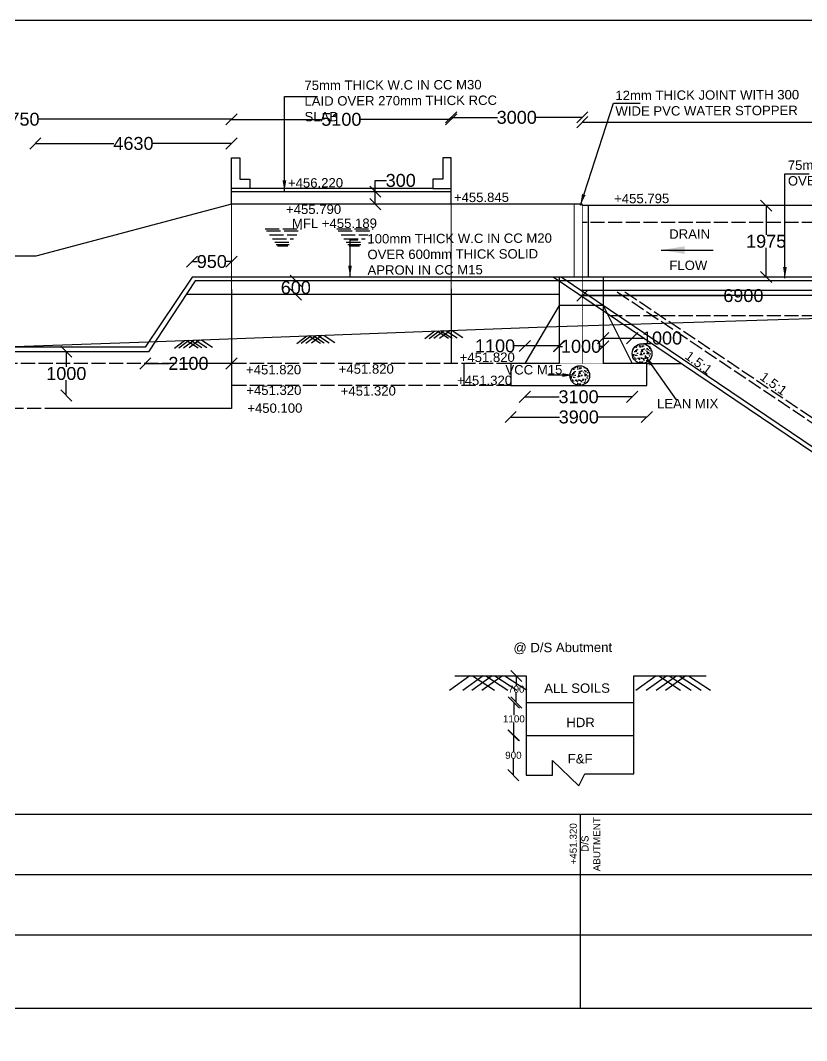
# Model space of a CAD drawing. Header units: millimetres. Extents: x 5124 to 7521686, y 2311 to 91894499.
# Drawn here: x 3760967 to 3767661, y 45946658 to 45955344 of the extents above; entities that cross this region are included whole.
import ezdxf

# ---------------------------------------------------------------- set-up
doc = ezdxf.new("R2010")
doc.units = ezdxf.units.MM
doc.header["$MEASUREMENT"] = 0
doc.linetypes.add('ACAD_ISO02W100', pattern=[15, 12, -3])
for name, color, linetype in [('DIMENSION', 7, 'Continuous'), ('DRAWING', 7, 'Continuous'), ('TEXT', 7, 'Continuous')]:
    doc.layers.add(name, color=color, linetype=linetype)
doc.styles.get("Standard").update_dxf_attribs({"font": 'arial.ttf', "height": 90})
doc.dimstyles.get("Standard").update_dxf_attribs({"dimtxt": 200, "dimasz": 110, "dimexe": 0.18, "dimexo": 0.0625, "dimgap": 0.09, "dimtad": 0, "dimtih": 1, "dimtoh": 1, "dimdec": 0, "dimzin": 0, "dimdsep": 46, "dimtxsty": 'Standard', "dimblk": 'OBLIQUE', "dimcen": 0.09, "dimse1": 1, "dimse2": 1, "dimadec": 0, "dimazin": 0, "dimtfac": 1, "dimtdec": 0, "dimtofl": 0, "dimtmove": 0, "dimatfit": 3, "dimfxl": 1, "dimtolj": 1, "dimtzin": 0, "dimarcsym": 0})

# ---------------------------------------------------------------- blocks, each defined once
blk = doc.blocks.new('_Oblique')
at = {"color": 0, "linetype": 'ByBlock', "lineweight": -2}
blk.add_line((-0.5, -0.5), (0.5, 0.5), dxfattribs=at)
blk = doc.blocks.new('*D115')
at = {"layer": 'Defpoints', "color": 0, "linetype": 'Continuous', "transparency": 16777216}
for p in [(3759153.5, 45954502.5), (3762765, 45953780.5), (3759153.5, 45953336.5)]:
    blk.add_point(p, dxfattribs=at)
at = {"layer": 'DIMENSION', "color": 0, "linetype": 'Continuous', "lineweight": -2, "transparency": 16777216}
for p, q in [((3759153.5, 45954502.5), (3760795.1, 45954502.5)), ((3762765, 45954502.5), (3761123.4, 45954502.5))]:
    blk.add_line(p, q, dxfattribs=at)
at = {"layer": 'DIMENSION', "color": 0, "linetype": 'Continuous', "lineweight": -2, "transparency": 16777216, "xscale": 95, "yscale": 95, "zscale": 95, "rotation": 180}
blk.add_blockref('_Oblique', (3759153.5, 45954502.5), dxfattribs=at)
at = {"layer": 'DIMENSION', "color": 0, "linetype": 'Continuous', "lineweight": -2, "transparency": 16777216, "xscale": 95, "yscale": 95, "zscale": 95}
blk.add_blockref('_Oblique', (3762765, 45954502.5), dxfattribs=at)
at = {"layer": 'DIMENSION', "color": 0, "linetype": 'Continuous', "transparency": 16777216, "insert": (3760959.2, 45954502.5), "char_height": 110, "attachment_point": 5}
blk.add_mtext('\\A1;9750', dxfattribs=at)
blk = doc.blocks.new('*D116')
at = {"layer": 'Defpoints', "color": 0, "linetype": 'Continuous', "transparency": 16777216}
for p in [(3761094.5, 45954296.5), (3761094.5, 45954174), (3762765, 45954174)]:
    blk.add_point(p, dxfattribs=at)
at = {"layer": 'DIMENSION', "color": 0, "linetype": 'Continuous', "lineweight": -2, "transparency": 16777216}
for p, q in [((3761094.5, 45954296.5), (3761763.4, 45954296.5)), ((3762765, 45954296.5), (3762096.1, 45954296.5))]:
    blk.add_line(p, q, dxfattribs=at)
at = {"layer": 'DIMENSION', "color": 0, "linetype": 'Continuous', "lineweight": -2, "transparency": 16777216, "xscale": 95, "yscale": 95, "zscale": 95, "rotation": 180}
blk.add_blockref('_Oblique', (3761094.5, 45954296.5), dxfattribs=at)
at = {"layer": 'DIMENSION', "color": 0, "linetype": 'Continuous', "lineweight": -2, "transparency": 16777216, "xscale": 95, "yscale": 95, "zscale": 95}
blk.add_blockref('_Oblique', (3762765, 45954296.5), dxfattribs=at)
at = {"layer": 'DIMENSION', "color": 0, "linetype": 'Continuous', "transparency": 16777216, "insert": (3761929.7, 45954296.5), "char_height": 110, "attachment_point": 5}
blk.add_mtext('\\A1;4630', dxfattribs=at)
blk = doc.blocks.new('*D117')
at = {"layer": 'Defpoints', "color": 0, "linetype": 'Continuous', "transparency": 16777216}
for p in [(3762428.5, 45953291), (3762428.5, 45953159.5), (3762765, 45953159.5)]:
    blk.add_point(p, dxfattribs=at)
at = {"layer": 'DIMENSION', "color": 0, "linetype": 'Continuous', "lineweight": -2, "transparency": 16777216}
for p, q in [((3762428.5, 45953291), (3762475.3, 45953291)), ((3762765, 45953291), (3762718.2, 45953291))]:
    blk.add_line(p, q, dxfattribs=at)
at = {"layer": 'DIMENSION', "color": 0, "linetype": 'Continuous', "lineweight": -2, "transparency": 16777216, "xscale": 95, "yscale": 95, "zscale": 95, "rotation": 180}
blk.add_blockref('_Oblique', (3762428.5, 45953291), dxfattribs=at)
at = {"layer": 'DIMENSION', "color": 0, "linetype": 'Continuous', "lineweight": -2, "transparency": 16777216, "xscale": 95, "yscale": 95, "zscale": 95}
blk.add_blockref('_Oblique', (3762765, 45953291), dxfattribs=at)
at = {"layer": 'DIMENSION', "color": 0, "linetype": 'Continuous', "transparency": 16777216, "insert": (3762596.7, 45953291), "char_height": 110, "attachment_point": 5}
blk.add_mtext('\\A1;950', dxfattribs=at)
blk = doc.blocks.new('*D118')
at = {"layer": 'Defpoints', "color": 0, "linetype": 'Continuous', "transparency": 16777216}
for p in [(3762030.5, 45952562), (3762765, 45952562), (3762765, 45952423.5)]:
    blk.add_point(p, dxfattribs=at)
at = {"layer": 'DIMENSION', "color": 0, "linetype": 'Continuous', "lineweight": -2, "transparency": 16777216}
for p, q in [((3762030.5, 45952423.5), (3762232.6, 45952423.5)), ((3762765, 45952423.5), (3762562.8, 45952423.5))]:
    blk.add_line(p, q, dxfattribs=at)
at = {"layer": 'DIMENSION', "color": 0, "linetype": 'Continuous', "lineweight": -2, "transparency": 16777216, "xscale": 95, "yscale": 95, "zscale": 95, "rotation": 180}
blk.add_blockref('_Oblique', (3762030.5, 45952423.5), dxfattribs=at)
at = {"layer": 'DIMENSION', "color": 0, "linetype": 'Continuous', "lineweight": -2, "transparency": 16777216, "xscale": 95, "yscale": 95, "zscale": 95}
blk.add_blockref('_Oblique', (3762765, 45952423.5), dxfattribs=at)
at = {"layer": 'DIMENSION', "color": 0, "linetype": 'Continuous', "transparency": 16777216, "insert": (3762397.7, 45952423.5), "char_height": 110, "attachment_point": 5}
blk.add_mtext('\\A1;2100', dxfattribs=at)
blk = doc.blocks.new('*D119')
at = {"layer": 'Defpoints', "color": 0, "linetype": 'Continuous', "transparency": 16777216}
for p in [(3761349.5, 45952524), (3761355.5, 45952150.5), (3761358, 45952150.5)]:
    blk.add_point(p, dxfattribs=at)
at = {"layer": 'DIMENSION', "color": 0, "linetype": 'Continuous', "lineweight": -2, "transparency": 16777216}
for p, q in [((3761358, 45952524), (3761358, 45952393.5)), ((3761358, 45952150.5), (3761358, 45952281))]:
    blk.add_line(p, q, dxfattribs=at)
at = {"layer": 'DIMENSION', "color": 0, "linetype": 'Continuous', "lineweight": -2, "transparency": 16777216, "xscale": 95, "yscale": 95, "zscale": 95}
for p, rotation in [((3761358, 45952524), 90), ((3761358, 45952150.5), 270)]:
    blk.add_blockref('_Oblique', p, dxfattribs=dict(at, rotation=rotation))
at = {"layer": 'DIMENSION', "color": 0, "linetype": 'Continuous', "transparency": 16777216, "insert": (3761358, 45952337.2), "char_height": 110, "attachment_point": 5}
blk.add_mtext('\\A1;1000', dxfattribs=at)
blk = doc.blocks.new('*D120')
at = {"layer": 'Defpoints', "color": 0, "linetype": 'Continuous', "transparency": 16777216}
for p in [(3764635, 45954501.5), (3762765, 45954174), (3764635, 45954174)]:
    blk.add_point(p, dxfattribs=at)
at = {"layer": 'DIMENSION', "color": 0, "linetype": 'Continuous', "lineweight": -2, "transparency": 16777216}
for p, q in [((3762765, 45954501.5), (3763535.8, 45954501.5)), ((3764635, 45954501.5), (3763864.1, 45954501.5))]:
    blk.add_line(p, q, dxfattribs=at)
at = {"layer": 'DIMENSION', "color": 0, "linetype": 'Continuous', "lineweight": -2, "transparency": 16777216, "xscale": 95, "yscale": 95, "zscale": 95, "rotation": 180}
blk.add_blockref('_Oblique', (3762765, 45954501.5), dxfattribs=at)
at = {"layer": 'DIMENSION', "color": 0, "linetype": 'Continuous', "lineweight": -2, "transparency": 16777216, "xscale": 95, "yscale": 95, "zscale": 95}
blk.add_blockref('_Oblique', (3764635, 45954501.5), dxfattribs=at)
at = {"layer": 'DIMENSION', "color": 0, "linetype": 'Continuous', "transparency": 16777216, "insert": (3763700, 45954501.5), "char_height": 110, "attachment_point": 5}
blk.add_mtext('\\A1;5100', dxfattribs=at)
blk = doc.blocks.new('*D121')
at = {"layer": 'Defpoints', "color": 0, "linetype": 'Continuous', "transparency": 16777216}
for p in [(3763989, 45953886.5), (3763989, 45953886.5), (3763989, 45953780.5)]:
    blk.add_point(p, dxfattribs=at)
at = {"layer": 'DIMENSION', "color": 0, "linetype": 'Continuous', "lineweight": -2, "transparency": 16777216}
for p, q in [((3763989, 45953886.5), (3763989, 45953981.5)), ((3763989, 45953981.5), (3764084, 45953981.5)), ((3763989, 45953780.5), (3763989, 45953886.5))]:
    blk.add_line(p, q, dxfattribs=at)
at = {"layer": 'DIMENSION', "color": 0, "linetype": 'Continuous', "lineweight": -2, "transparency": 16777216, "xscale": 95, "yscale": 95, "zscale": 95}
for p, rotation in [((3763989, 45953886.5), 90), ((3763989, 45953780.5), 270)]:
    blk.add_blockref('_Oblique', p, dxfattribs=dict(at, rotation=rotation))
at = {"layer": 'DIMENSION', "color": 0, "linetype": 'Continuous', "transparency": 16777216, "insert": (3764205.4, 45953981.5), "char_height": 110, "attachment_point": 5}
blk.add_mtext('\\A1;300', dxfattribs=at)
blk = doc.blocks.new('*D89')
at = {"layer": 'Defpoints', "color": 0, "linetype": 'Continuous', "transparency": 16777216}
for p in [(3763312, 45953127.5), (3763403, 45953127.5), (3763403, 45953011)]:
    blk.add_point(p, dxfattribs=at)
at = {"layer": 'DIMENSION', "color": 0, "linetype": 'Continuous', "lineweight": -2, "transparency": 16777216}
for p, q in [((3763312, 45953127.5), (3763312, 45953125.5)), ((3763312, 45953011), (3763312, 45953013))]:
    blk.add_line(p, q, dxfattribs=at)
at = {"layer": 'DIMENSION', "color": 0, "linetype": 'Continuous', "lineweight": -2, "transparency": 16777216, "xscale": 95, "yscale": 95, "zscale": 95}
for p, rotation in [((3763312, 45953127.5), 90), ((3763312, 45953011), 270)]:
    blk.add_blockref('_Oblique', p, dxfattribs=dict(at, rotation=rotation))
at = {"layer": 'DIMENSION', "color": 0, "linetype": 'Continuous', "transparency": 16777216, "insert": (3763312, 45953069.2), "char_height": 110, "attachment_point": 5}
blk.add_mtext('\\A1;600', dxfattribs=at)
blk = doc.blocks.new('*D90')
at = {"layer": 'Defpoints', "color": 0, "linetype": 'Continuous', "transparency": 16777216}
for p in [(3764635, 45954518.5), (3764635, 45953780.5), (3765751, 45953780.5)]:
    blk.add_point(p, dxfattribs=at)
at = {"layer": 'DIMENSION', "color": 0, "linetype": 'Continuous', "lineweight": -2, "transparency": 16777216}
for p, q in [((3764635, 45954518.5), (3765028.9, 45954518.5)), ((3765751, 45954518.5), (3765357.1, 45954518.5))]:
    blk.add_line(p, q, dxfattribs=at)
at = {"layer": 'DIMENSION', "color": 0, "linetype": 'Continuous', "lineweight": -2, "transparency": 16777216, "xscale": 95, "yscale": 95, "zscale": 95, "rotation": 180}
blk.add_blockref('_Oblique', (3764635, 45954518.5), dxfattribs=at)
at = {"layer": 'DIMENSION', "color": 0, "linetype": 'Continuous', "lineweight": -2, "transparency": 16777216, "xscale": 95, "yscale": 95, "zscale": 95}
blk.add_blockref('_Oblique', (3765751, 45954518.5), dxfattribs=at)
at = {"layer": 'DIMENSION', "color": 0, "linetype": 'Continuous', "transparency": 16777216, "insert": (3765193, 45954518.5), "char_height": 110, "attachment_point": 5}
blk.add_mtext('\\A1;3000', dxfattribs=at)
blk = doc.blocks.new('*D91')
at = {"layer": 'Defpoints', "color": 0, "linetype": 'Continuous', "transparency": 16777216}
for p in [(3765262.5, 45952573), (3765262.5, 45952423.5), (3765553, 45952423.5)]:
    blk.add_point(p, dxfattribs=at)
at = {"layer": 'DIMENSION', "color": 0, "linetype": 'Continuous', "lineweight": -2, "transparency": 16777216}
for p, q in [((3765262.5, 45952573), (3765167.5, 45952573)), ((3765553, 45952573), (3765262.5, 45952573))]:
    blk.add_line(p, q, dxfattribs=at)
at = {"layer": 'DIMENSION', "color": 0, "linetype": 'Continuous', "lineweight": -2, "transparency": 16777216, "xscale": 95, "yscale": 95, "zscale": 95, "rotation": 180}
blk.add_blockref('_Oblique', (3765262.5, 45952573), dxfattribs=at)
at = {"layer": 'DIMENSION', "color": 0, "linetype": 'Continuous', "lineweight": -2, "transparency": 16777216, "xscale": 95, "yscale": 95, "zscale": 95}
blk.add_blockref('_Oblique', (3765553, 45952573), dxfattribs=at)
at = {"layer": 'DIMENSION', "color": 0, "linetype": 'Continuous', "transparency": 16777216, "insert": (3765008.5, 45952573), "char_height": 110, "attachment_point": 5}
blk.add_mtext('\\A1;1100', dxfattribs=at)
blk = doc.blocks.new('*D92')
at = {"layer": 'Defpoints', "color": 0, "linetype": 'Continuous', "transparency": 16777216}
for p in [(3765928.5, 45952569), (3765553, 45952423.5), (3765928.5, 45952423.5)]:
    blk.add_point(p, dxfattribs=at)
at = {"layer": 'DIMENSION', "color": 0, "linetype": 'Continuous', "lineweight": -2, "transparency": 16777216}
for p, q in [((3765553, 45952569), (3765581.8, 45952569)), ((3765928.5, 45952569), (3765899.7, 45952569))]:
    blk.add_line(p, q, dxfattribs=at)
at = {"layer": 'DIMENSION', "color": 0, "linetype": 'Continuous', "lineweight": -2, "transparency": 16777216, "xscale": 95, "yscale": 95, "zscale": 95, "rotation": 180}
blk.add_blockref('_Oblique', (3765553, 45952569), dxfattribs=at)
at = {"layer": 'DIMENSION', "color": 0, "linetype": 'Continuous', "lineweight": -2, "transparency": 16777216, "xscale": 95, "yscale": 95, "zscale": 95}
blk.add_blockref('_Oblique', (3765928.5, 45952569), dxfattribs=at)
at = {"layer": 'DIMENSION', "color": 0, "linetype": 'Continuous', "transparency": 16777216, "insert": (3765740.7, 45952569), "char_height": 110, "attachment_point": 5}
blk.add_mtext('\\A1;1000', dxfattribs=at)
blk = doc.blocks.new('*D93')
at = {"layer": 'Defpoints', "color": 0, "linetype": 'Continuous', "transparency": 16777216}
for p in [(3766176, 45952639.5), (3765928.5, 45952423.5), (3766176, 45952423.5)]:
    blk.add_point(p, dxfattribs=at)
at = {"layer": 'DIMENSION', "color": 0, "linetype": 'Continuous', "lineweight": -2, "transparency": 16777216}
for p, q in [((3765928.5, 45952639.5), (3766176, 45952639.5)), ((3766176, 45952639.5), (3766271, 45952639.5))]:
    blk.add_line(p, q, dxfattribs=at)
at = {"layer": 'DIMENSION', "color": 0, "linetype": 'Continuous', "lineweight": -2, "transparency": 16777216, "xscale": 95, "yscale": 95, "zscale": 95, "rotation": 180}
blk.add_blockref('_Oblique', (3765928.5, 45952639.5), dxfattribs=at)
at = {"layer": 'DIMENSION', "color": 0, "linetype": 'Continuous', "lineweight": -2, "transparency": 16777216, "xscale": 95, "yscale": 95, "zscale": 95}
blk.add_blockref('_Oblique', (3766176, 45952639.5), dxfattribs=at)
at = {"layer": 'DIMENSION', "color": 0, "linetype": 'Continuous', "transparency": 16777216, "insert": (3766430, 45952639.5), "char_height": 110, "attachment_point": 5}
blk.add_mtext('\\A1;1000', dxfattribs=at)
blk = doc.blocks.new('*D79')
at = {"layer": 'Defpoints', "color": 0, "linetype": 'Continuous', "transparency": 16777216}
for p in [(3765262.5, 45952423.5), (3766176, 45952423.5), (3766176, 45952139.5)]:
    blk.add_point(p, dxfattribs=at)
at = {"layer": 'DIMENSION', "color": 0, "linetype": 'Continuous', "lineweight": -2, "transparency": 16777216}
for p, q in [((3765262.5, 45952139.5), (3765555.1, 45952139.5)), ((3766176, 45952139.5), (3765883.3, 45952139.5))]:
    blk.add_line(p, q, dxfattribs=at)
at = {"layer": 'DIMENSION', "color": 0, "linetype": 'Continuous', "lineweight": -2, "transparency": 16777216, "xscale": 95, "yscale": 95, "zscale": 95, "rotation": 180}
blk.add_blockref('_Oblique', (3765262.5, 45952139.5), dxfattribs=at)
at = {"layer": 'DIMENSION', "color": 0, "linetype": 'Continuous', "lineweight": -2, "transparency": 16777216, "xscale": 95, "yscale": 95, "zscale": 95}
blk.add_blockref('_Oblique', (3766176, 45952139.5), dxfattribs=at)
at = {"layer": 'DIMENSION', "color": 0, "linetype": 'Continuous', "transparency": 16777216, "insert": (3765719.2, 45952139.5), "char_height": 110, "attachment_point": 5}
blk.add_mtext('\\A1;3100', dxfattribs=at)
blk = doc.blocks.new('*D94')
at = {"layer": 'Defpoints', "color": 0, "linetype": 'Continuous', "transparency": 16777216}
for p in [(3765142, 45952237), (3766300, 45952237), (3766300, 45951967.5)]:
    blk.add_point(p, dxfattribs=at)
at = {"layer": 'DIMENSION', "color": 0, "linetype": 'Continuous', "lineweight": -2, "transparency": 16777216}
for p, q in [((3765142, 45951967.5), (3765556.9, 45951967.5)), ((3766300, 45951967.5), (3765885.1, 45951967.5))]:
    blk.add_line(p, q, dxfattribs=at)
at = {"layer": 'DIMENSION', "color": 0, "linetype": 'Continuous', "lineweight": -2, "transparency": 16777216, "xscale": 95, "yscale": 95, "zscale": 95, "rotation": 180}
blk.add_blockref('_Oblique', (3765142, 45951967.5), dxfattribs=at)
at = {"layer": 'DIMENSION', "color": 0, "linetype": 'Continuous', "lineweight": -2, "transparency": 16777216, "xscale": 95, "yscale": 95, "zscale": 95}
blk.add_blockref('_Oblique', (3766300, 45951967.5), dxfattribs=at)
at = {"layer": 'DIMENSION', "color": 0, "linetype": 'Continuous', "transparency": 16777216, "insert": (3765721, 45951967.5), "char_height": 110, "attachment_point": 5}
blk.add_mtext('\\A1;3900', dxfattribs=at)
blk = doc.blocks.new('*D96')
at = {"layer": 'Defpoints', "color": 0, "linetype": 'Continuous', "transparency": 16777216}
for p in [(3765751, 45952992.3), (3768494, 45953001), (3768494, 45952966)]:
    blk.add_point(p, dxfattribs=at)
at = {"layer": 'DIMENSION', "color": 0, "linetype": 'Continuous', "lineweight": -2, "transparency": 16777216}
for p, q in [((3765751, 45953001), (3766958, 45953001)), ((3768494, 45953001), (3767286.9, 45953001))]:
    blk.add_line(p, q, dxfattribs=at)
at = {"layer": 'DIMENSION', "color": 0, "linetype": 'Continuous', "lineweight": -2, "transparency": 16777216, "xscale": 95, "yscale": 95, "zscale": 95, "rotation": 180}
blk.add_blockref('_Oblique', (3765751, 45953001), dxfattribs=at)
at = {"layer": 'DIMENSION', "color": 0, "linetype": 'Continuous', "lineweight": -2, "transparency": 16777216, "xscale": 95, "yscale": 95, "zscale": 95}
blk.add_blockref('_Oblique', (3768494, 45953001), dxfattribs=at)
at = {"layer": 'DIMENSION', "color": 0, "linetype": 'Continuous', "transparency": 16777216, "insert": (3767122.5, 45953001), "char_height": 110, "attachment_point": 5}
blk.add_mtext('\\A1;6900', dxfattribs=at)
blk = doc.blocks.new('*D97')
at = {"layer": 'Defpoints', "color": 0, "linetype": 'Continuous', "transparency": 16777216}
for p in [(3767342, 45953767.5), (3767316.5, 45953159.5), (3767342, 45953159.5)]:
    blk.add_point(p, dxfattribs=at)
at = {"layer": 'DIMENSION', "color": 0, "linetype": 'Continuous', "lineweight": -2, "transparency": 16777216}
for p, q in [((3767316.5, 45953767.5), (3767316.5, 45953519.8)), ((3767316.5, 45953159.5), (3767316.5, 45953407.2))]:
    blk.add_line(p, q, dxfattribs=at)
at = {"layer": 'DIMENSION', "color": 0, "linetype": 'Continuous', "lineweight": -2, "transparency": 16777216, "xscale": 95, "yscale": 95, "zscale": 95}
for p, rotation in [((3767316.5, 45953767.5), 90), ((3767316.5, 45953159.5), 270)]:
    blk.add_blockref('_Oblique', p, dxfattribs=dict(at, rotation=rotation))
at = {"layer": 'DIMENSION', "color": 0, "linetype": 'Continuous', "transparency": 16777216, "insert": (3767316.5, 45953463.5), "char_height": 110, "attachment_point": 5}
blk.add_mtext('\\A1;1975', dxfattribs=at)
blk = doc.blocks.new('*D80')
at = {"layer": 'Defpoints', "color": 0, "linetype": 'Continuous', "transparency": 16777216}
for p in [(3765751, 45954518.5), (3774507.5, 45954490.5), (3774507.5, 45954478.5)]:
    blk.add_point(p, dxfattribs=at)
at = {"layer": 'DIMENSION', "color": 0, "linetype": 'Continuous', "lineweight": -2, "transparency": 16777216}
for p, q in [((3765751, 45954478.5), (3769921.4, 45954478.5)), ((3774507.5, 45954478.5), (3770337.1, 45954478.5))]:
    blk.add_line(p, q, dxfattribs=at)
at = {"layer": 'DIMENSION', "color": 0, "linetype": 'Continuous', "lineweight": -2, "transparency": 16777216, "xscale": 95, "yscale": 95, "zscale": 95, "rotation": 180}
blk.add_blockref('_Oblique', (3765751, 45954478.5), dxfattribs=at)
at = {"layer": 'DIMENSION', "color": 0, "linetype": 'Continuous', "lineweight": -2, "transparency": 16777216, "xscale": 95, "yscale": 95, "zscale": 95}
blk.add_blockref('_Oblique', (3774507.5, 45954478.5), dxfattribs=at)
at = {"layer": 'DIMENSION', "color": 0, "linetype": 'Continuous', "transparency": 16777216, "insert": (3770129.2, 45954478.5), "char_height": 110, "attachment_point": 5}
blk.add_mtext('\\A1;23700', dxfattribs=at)
blk = doc.blocks.new('*D125')
at = {"layer": 'Defpoints', "color": 0, "linetype": 'Continuous', "transparency": 16777216}
for p in [(3765272.5, 45949763), (3765189, 45949537.5), (3765272.5, 45949537.5)]:
    blk.add_point(p, dxfattribs=at)
at = {"layer": 'DRAWING', "color": 0, "linetype": 'Continuous', "lineweight": -2, "transparency": 16777216}
for p, q in [((3765189, 45949763), (3765189, 45949681)), ((3765189, 45949537.5), (3765189, 45949619.5))]:
    blk.add_line(p, q, dxfattribs=at)
at = {"layer": 'DRAWING', "color": 0, "linetype": 'Continuous', "lineweight": -2, "transparency": 16777216, "xscale": 95, "yscale": 95, "zscale": 95}
for p, rotation in [((3765189, 45949763), 90), ((3765189, 45949537.5), 270)]:
    blk.add_blockref('_Oblique', p, dxfattribs=dict(at, rotation=rotation))
at = {"layer": 'DRAWING', "color": 0, "linetype": 'Continuous', "transparency": 16777216, "insert": (3765189, 45949650.2), "char_height": 60, "attachment_point": 5}
blk.add_mtext('\\A1;700', dxfattribs=at)
blk = doc.blocks.new('*D126')
at = {"layer": 'Defpoints', "color": 0, "linetype": 'Continuous', "transparency": 16777216}
for p in [(3765272.5, 45949537.5), (3765168.5, 45949257), (3765272.5, 45949257)]:
    blk.add_point(p, dxfattribs=at)
at = {"layer": 'DRAWING', "color": 0, "linetype": 'Continuous', "lineweight": -2, "transparency": 16777216}
for p, q in [((3765168.5, 45949537.5), (3765168.5, 45949428)), ((3765168.5, 45949257), (3765168.5, 45949366.5))]:
    blk.add_line(p, q, dxfattribs=at)
at = {"layer": 'DRAWING', "color": 0, "linetype": 'Continuous', "lineweight": -2, "transparency": 16777216, "xscale": 95, "yscale": 95, "zscale": 95}
for p, rotation in [((3765168.5, 45949537.5), 90), ((3765168.5, 45949257), 270)]:
    blk.add_blockref('_Oblique', p, dxfattribs=dict(at, rotation=rotation))
at = {"layer": 'DRAWING', "color": 0, "linetype": 'Continuous', "transparency": 16777216, "insert": (3765168.5, 45949397.2), "char_height": 60, "attachment_point": 5}
blk.add_mtext('\\A1;1100', dxfattribs=at)
blk = doc.blocks.new('*D127')
at = {"layer": 'Defpoints', "color": 0, "linetype": 'Continuous', "transparency": 16777216}
for p in [(3765272.5, 45949257), (3765164.5, 45948917.5), (3765272.5, 45948917.5)]:
    blk.add_point(p, dxfattribs=at)
at = {"layer": 'DRAWING', "color": 0, "linetype": 'Continuous', "lineweight": -2, "transparency": 16777216}
for p, q in [((3765164.5, 45949257), (3765164.5, 45949118)), ((3765164.5, 45948917.5), (3765164.5, 45949056.5))]:
    blk.add_line(p, q, dxfattribs=at)
at = {"layer": 'DRAWING', "color": 0, "linetype": 'Continuous', "lineweight": -2, "transparency": 16777216, "xscale": 95, "yscale": 95, "zscale": 95}
for p, rotation in [((3765164.5, 45949257), 90), ((3765164.5, 45948917.5), 270)]:
    blk.add_blockref('_Oblique', p, dxfattribs=dict(at, rotation=rotation))
at = {"layer": 'DRAWING', "color": 0, "linetype": 'Continuous', "transparency": 16777216, "insert": (3765164.5, 45949087.2), "char_height": 60, "attachment_point": 5}
blk.add_mtext('\\A1;900', dxfattribs=at)

msp = doc.modelspace()

# ---------------------------------------------------------------- hatches: boundary and pattern name
at = {"layer": 'DRAWING', "linetype": 'Continuous'}
h = msp.add_hatch(dxfattribs=at)
h.set_pattern_fill('AR-CONC', color=256, scale=10, style=0)
h.set_pattern_definition([(50, (-49828.09, 9.93), (71.72601826, -6.2752135), [7.5, -82.5]), (355, (-49828.09, 9.93), (-13.87513336, 75.21921337), [6, -66]), (100.4514, (-49822.115, 9.41), (57.85093817, 68.94395421), [6.374019, -70.1142112]), (46.1842, (-49828.09, 29.93), (106.72410486, -16.55190143), [11.25, -123.75]), (96.6356, (-49819.2, 28.55), (93.46627055, 97.4117871), [9.5610288, -105.1713]), (351.1842, (-49828.09, 29.93), (93.46619451, 97.4118601), [9, -99]), (21, (-49818.09, 24.93), (59.69070521, -40.26188907), [7.5, -82.5]), (326, (-49818.09, 24.93), (24.33153319, 72.5150045), [6, -66]), (71.4514, (-49813.12, 21.576), (84.02226286, 32.25304967), [6.374019, -70.1142112]), (37.5, (-49828.092, 9.93), (1.215985532, 33.289385383), [0, -65.2, 0, -67, 0, -66.25]), (7.5, (-49828.092, 9.93), (26.306953744, 39.441171188), [0, -38.2, 0, -63.7, 0, -25.25]), (327.5, (-49850.392, 9.93), (53.382243617, -2.255487173), [0, -25, 0, -78, 0, -103.5]), (317.5, (-49860.39, 9.93), (58.318616934, 10.010498233), [0, -32.5, 0, -51.8, 0, -73.5])])
h.paths.add_polyline_path([(3766343.8, 45952507.4, 1), (3766176, 45952507.4, 0.384803), (3766251.4, 45952423.9), (3766268.4, 45952423.9, 0.384803)])
h = msp.add_hatch(dxfattribs=at)
h.set_pattern_fill('AR-CONC', color=256, scale=10, style=0)
h.set_pattern_definition([(50, (-50358.52, -177), (71.72601826, -6.2752135), [7.5, -82.5]), (355, (-50358.52, -177), (-13.87513336, 75.21921337), [6, -66]), (100.4514, (-50352.54, -177.52), (57.85093817, 68.94395421), [6.374019, -70.1142112]), (46.1842, (-50358.52, -157), (106.72410486, -16.55190143), [11.25, -123.75]), (96.6356, (-50349.62, -158.38), (93.46627055, 97.4117871), [9.5610288, -105.1713]), (351.1842, (-50358.52, -157), (93.46619451, 97.4118601), [9, -99]), (21, (-50348.52, -162), (59.69070521, -40.26188907), [7.5, -82.5]), (326, (-50348.52, -162), (24.33153319, 72.5150045), [6, -66]), (71.4514, (-50343.544, -165.355), (84.02226286, 32.25304967), [6.374019, -70.1142112]), (37.5, (-50358.518, -177), (1.215985532, 33.289385383), [0, -65.2, 0, -67, 0, -66.25]), (7.5, (-50358.52, -177), (26.306953744, 39.441171188), [0, -38.2, 0, -63.7, 0, -25.25]), (327.5, (-50380.818, -177), (53.382243617, -2.255487173), [0, -25, 0, -78, 0, -103.5]), (317.5, (-50390.82, -177), (58.318616934, 10.010498233), [0, -32.5, 0, -51.8, 0, -73.5])])
h.paths.add_polyline_path([(3765813.4, 45952320.5, 1), (3765645.6, 45952320.5, 0.384803), (3765721, 45952237), (3765738, 45952237, 0.384803)])

# ---------------------------------------------------------------- linework, layer by layer
at = {"layer": 'DRAWING', "linetype": 'ACAD_ISO02W100', "ltscale": 10}
for p, q in [((3763051.5, 45953570), (3763360.5, 45953570)), ((3763661, 45953570), (3763970, 45953570)), ((3763245, 45953422.5), (3763156.5, 45953422.5)), ((3763854.5, 45953422.5), (3763766, 45953422.5))]:
    msp.add_line(p, q, dxfattribs=at)
at = {"layer": 'DRAWING', "linetype": 'Continuous'}
for points in [[(3796289, 45955344.5), (3753198, 45955344.5), (3753198, 45931724), (3796289, 45931724)], [(3753857, 45948586.5), (3783011, 45948586.5), (3783011, 45946931), (3753857, 45946931)]]:
    msp.add_lwpolyline(points, close=True, dxfattribs=at)
for points in [[(3762765, 45953780.5), (3762765, 45954174), (3762835, 45954174), (3762835, 45953992.5), (3762921, 45953992.5), (3762921, 45953913), (3762765, 45953913)], [(3764635, 45953780.5), (3764635, 45954174), (3764565, 45954174), (3764565, 45953992.5), (3764479, 45953992.5), (3764479, 45953913), (3764635, 45953913)], [(3764479, 45953913), (3762921, 45953913)], [(3762765, 45953886.5), (3764635, 45953886.5)], [(3765751, 45953767.5), (3765751, 45953780.5), (3762765, 45953780.5), (3761098.5, 45953336.5), (3759153.5, 45953336.5), (3756923, 45953336.5), (3755581, 45952444.5), (3754703.5, 45952444.5)], [(3770141.5, 45953767.5), (3765751, 45953767.5)], [(3762454.5, 45953159.5), (3762428.5, 45953159.5), (3762030.5, 45952562), (3759142.5, 45952562)], [(3762454.5, 45953127.5), (3762057.5, 45952524), (3759142.5, 45952524)], [(3770141.5, 45953159.5), (3762454.5, 45953159.5)], [(3770141.5, 45953127.5), (3762454.5, 45953127.5)], [(3770137, 45951588), (3767828.5, 45951588), (3765503.7, 45953159.5)], [(3765553, 45953159.5), (3765553, 45952423.5)], [(3770137, 45951625.5), (3767840, 45951625.5), (3765570.6, 45953159.5)], [(3765928.5, 45953159.5), (3765928.5, 45952423.5)], [(3762765, 45953053.5), (3762765, 45952429)], [(3764635, 45953059), (3764635, 45952427.5)], [(3770141.5, 45953046), (3765738.6, 45953046)], [(3765553, 45953011), (3762377.8, 45953011)], [(3770141.5, 45953001), (3765738.6, 45953001)], [(3770141.5, 45952895.5), (3768494, 45952829.5), (3765444.6, 45952733.3), (3762059.2, 45952605.2), (3760838.5, 45952562)], [(3765928.5, 45952917.6), (3765553, 45952917.6), (3765262.5, 45952423.5)], [(3765928.5, 45952917.6), (3766176, 45952423.5)], [(3764496.4, 45952697.4), (3764410.4, 45952632.1)], [(3764533.4, 45952698.8), (3764447.4, 45952633.5)], [(3764573.9, 45952700.3), (3764487.8, 45952635.1)], [(3764518.9, 45952698.2), (3764611.9, 45952638.6)], [(3764622.3, 45952702.1), (3764536.3, 45952636.9)], [(3764550.9, 45952699.4), (3764643.9, 45952639.8)], [(3764593.4, 45952701), (3764686.4, 45952641.4)], [(3764641.8, 45952702.9), (3764734.8, 45952643.3)], [(3762365.5, 45952616.8), (3762279.5, 45952551.5)], [(3762402.5, 45952618.2), (3762316.5, 45952552.9)], [(3762443, 45952619.7), (3762356.9, 45952554.4)], [(3762388, 45952617.6), (3762481, 45952558)], [(3762491.4, 45952621.5), (3762405.4, 45952556.3)], [(3762420, 45952618.8), (3762513, 45952559.2)], [(3762462.5, 45952620.4), (3762555.5, 45952560.8)], [(3762510.9, 45952622.3), (3762603.9, 45952562.7)], [(3763407.1, 45952656.2), (3763321.1, 45952590.9)], [(3763444.1, 45952657.6), (3763358.1, 45952592.3)], [(3763484.6, 45952659.1), (3763398.5, 45952593.8)], [(3763429.6, 45952657), (3763522.6, 45952597.4)], [(3763533, 45952660.9), (3763447, 45952595.7)], [(3763461.6, 45952658.2), (3763554.6, 45952598.6)], [(3763504.1, 45952659.8), (3763597, 45952600.2)], [(3763552.5, 45952661.7), (3763645.5, 45952602.1)], [(3762765, 45952429), (3762765, 45952039), (3761294, 45952039)], [(3764742, 45952423.5), (3764742, 45952237.5)], [(3765553, 45952423.5), (3765142, 45952423.5), (3765142, 45952237), (3766300, 45952237), (3766300, 45952423.5), (3765928.5, 45952423.5)], [(3766300, 45952423.5), (3766592.5, 45952423.5)], [(3764794.5, 45949763), (3764620, 45949640)], [(3764665.5, 45949763), (3765272.5, 45949763), (3765272.5, 45948917.5), (3765497, 45948917.5), (3765497, 45949042.5), (3765722, 45948826), (3765772.5, 45948929.5), (3766190.5, 45948929.5), (3766190.5, 45949763), (3766804.5, 45949763)], [(3764907.5, 45949763), (3764733, 45949640)], [(3764984.5, 45949763), (3764810, 45949640)], [(3764816, 45949763), (3765003, 45949643)], [(3765071, 45949763), (3764896.5, 45949640)], [(3764929, 45949763), (3765116, 45949643)], [(3765006, 45949763), (3765193, 45949643)], [(3765092.5, 45949763), (3765279.5, 45949643)], [(3766380, 45949763), (3766205.5, 45949640)], [(3766470, 45949763), (3766295.5, 45949640)], [(3766555, 45949763), (3766380.5, 45949640)], [(3766401.5, 45949763), (3766588.5, 45949643)], [(3766634, 45949763), (3766459.5, 45949640)], [(3766491.5, 45949763), (3766678.5, 45949643)], [(3766576.5, 45949763), (3766763.5, 45949643)], [(3766655.5, 45949763), (3766842.5, 45949643)], [(3765272.5, 45949537.5), (3766190.5, 45949537.5)], [(3765272.5, 45949257), (3766190.5, 45949257)], [(3765733.5, 45948586.5), (3765733.5, 45946931)], [(3753857, 45948073), (3783011, 45948073)], [(3753857, 45947559.5), (3783011, 45947559.5)]]:
    msp.add_lwpolyline(points, dxfattribs=at)
at = {"layer": 'DRAWING', "linetype": 'ACAD_ISO02W100', "ltscale": 10}
for points, const_width in [([(3762765, 45953780.5), (3762765, 45953053.5)], 8), ([(3764635, 45953780.5), (3764635, 45953059)], 8), ([(3765751, 45953767.5), (3765751, 45952423)], 5), ([(3765553, 45952423.5), (3765928.5, 45952423.5)], 5)]:
    msp.add_lwpolyline(points, dxfattribs=dict(at, const_width=const_width))
at = {"layer": 'DRAWING', "linetype": 'Continuous', "const_width": 10}
for points in [[(3765682, 45953159.5), (3765682, 45953780.5)], [(3765803, 45953159.5), (3765803, 45953767.5)]]:
    msp.add_lwpolyline(points, dxfattribs=at)
at = {"layer": 'DRAWING', "linetype": 'ACAD_ISO02W100', "ltscale": 10}
for points in [[(3763063, 45953553.8), (3763347.8, 45953553.8)], [(3763672.5, 45953553.8), (3763957.3, 45953553.8)], [(3770141.5, 45953622.5), (3765751, 45953622.5)], [(3763088.5, 45953518.1), (3763319.8, 45953518.1)], [(3763112.7, 45953484), (3763293.2, 45953484)], [(3763132.3, 45953456.5), (3763271.6, 45953456.5)], [(3763698, 45953518.1), (3763929.3, 45953518.1)], [(3763722.2, 45953484), (3763902.7, 45953484)], [(3763741.8, 45953456.5), (3763881.1, 45953456.5)], [(3763146.2, 45953437), (3763256.3, 45953437)], [(3763755.7, 45953437), (3763865.8, 45953437)], [(3768140, 45951625.5), (3766025, 45953046)], [(3768206.5, 45951625.5), (3766091.5, 45953046)], [(3770141.5, 45952829.5), (3765991.9, 45952829.5)], [(3765142, 45952423.5), (3759142.5, 45952423.5)], [(3765142, 45952237), (3762766, 45952237)], [(3761294, 45952039), (3759467, 45952039)]]:
    msp.add_lwpolyline(points, dxfattribs=at)
at = {"layer": 'DRAWING', "linetype": 'Continuous'}
for centre in [(3766259.9, 45952507.4), (3765729.5, 45952320.5)]:
    msp.add_circle(centre, 83.9, dxfattribs=at)

# ---------------------------------------------------------------- texts
at = {"layer": 'TEXT', "linetype": 'Continuous', "char_height": 80, "attachment_point": 1}
for s, insert, width, rotation in [('75mm THICK W.C IN CC M30 LAID OVER 270mm THICK RCC SLAB', (3763385, 45954831.3), 1777.489, 0.25076), ('12mm THICK JOINT WITH 300\\PWIDE PVC WATER STOPPER', (3766032.6, 45954745.6), 1560.254, 0.25076), ('75mm THICK W.C IN C.C M35 LAID\\POVER 250mm THICK RCC SLAB ', (3767500.8, 45954151.6), 1814.279, 0.25076), (' +456.220', (3763214.1, 45954000.2), 495.752, 0.25076), (' +455.845', (3764626.6, 45953876.7), 495.752, 0.25076), (' +455.795', (3765991.1, 45953866.7), 495.752, 0.25076), (' +455.790', (3763197.6, 45953775.2), 495.752, 0.25076), (' MFL +455.189', (3763247.9, 45953654.8), 888.497, 0.25076), ('DRAIN\\P \\PFLOW', (3766491.1, 45953565.3), 458.153, 0.25076), ('100mm THICK W.C IN CC M20 OVER 600mm THICK SOLID APRON IN CC M15', (3763921.3, 45953524.8), 1835.25, 0.25076), (' +451.820', (3764676.1, 45952514.7), 495.752, 0.25076), ('1.5:1', (3766665.1, 45952535.9), 495.752, 323.73345), (' +451.820', (3762857.1, 45952409.2), 495.752, 0.25076), (' +451.820', (3763646.1, 45952415.2), 495.752, 0.25076), ('VCC M15', (3765096.6, 45952409.1), 495.752, 0.25076), ('1.5:1', (3767303.3, 45952357.7), 495.752, 323.73345), (' +451.320', (3764653.1, 45952318.2), 495.752, 0.25076), (' +451.320', (3762859.1, 45952234.2), 495.752, 0.25076), (' +451.320', (3763663.6, 45952228.6), 495.752, 0.25076), (' +450.100', (3762867.6, 45952082.1), 495.752, 0.25076), ('LEAN MIX', (3766387.1, 45952120.2), 565.338, 0.25076), ('@ D/S Abutment', (3765164.5, 45950044), 1168.767, 0.25076), ('ALL SOILS', (3765427, 45949697.5), 816.407, 0.25076), ('HDR', (3765615.4, 45949406.3), 241.509, 0.25076), ('F&F', (3765627, 45949097.5), 241.509, 0.25076)]:
    msp.add_mtext(s, dxfattribs=dict(at, insert=insert, width=width, rotation=rotation))
at = {"layer": 'TEXT', "insert": (3765644, 45948067.8), "char_height": 60, "width": 522.919, "attachment_point": 1, "rotation": 90}
msp.add_mtext('\\pi89.829;+451.320\\P\\pi197.02;D/S\\P\\pi31.794;ABUTMENT', dxfattribs=at)

# ---------------------------------------------------------------- dimensions: what is measured, and where the dimension line sits
at = {"layer": 'DIMENSION', "linetype": 'Continuous'}
for base, p1, p2, text, picture, middle in [((3764635, 45954518.5), (3765751, 45953780.5), (3764635, 45953780.5), '3000', '*D90', (3765193, 45954518.5)), ((3759153.5, 45954502.5), (3762765, 45953780.5), (3759153.5, 45953336.5), '9750', '*D115', (3760959.2, 45954502.5)), ((3764635, 45954501.5), (3762765, 45954174), (3764635, 45954174), '5100', '*D120', (3763700, 45954501.5)), ((3774507.5, 45954478.5), (3765751, 45954518.5), (3774507.5, 45954490.5), '23700', '*D80', (3770129.2, 45954478.5)), ((3761094.5, 45954296.5), (3762765, 45954174), (3761094.5, 45954174), '4630', '*D116', (3761929.7, 45954296.5)), ((3762428.5, 45953291), (3762765, 45953159.5), (3762428.5, 45953159.5), '950', '*D117', (3762596.7, 45953291)), ((3766176, 45952639.5), (3765928.5, 45952423.5), (3766176, 45952423.5), '1000', '*D93', (3766430, 45952639.5)), ((3765262.5, 45952573), (3765553, 45952423.5), (3765262.5, 45952423.5), '1100', '*D91', (3765008.5, 45952573)), ((3765928.5, 45952569), (3765553, 45952423.5), (3765928.5, 45952423.5), '1000', '*D92', (3765740.7, 45952569)), ((3762765, 45952423.5), (3762030.5, 45952562), (3762765, 45952562), '2100', '*D118', (3762397.7, 45952423.5)), ((3766176, 45952139.5), (3765262.5, 45952423.5), (3766176, 45952423.5), '3100', '*D79', (3765719.2, 45952139.5)), ((3766300, 45951967.5), (3765142, 45952237), (3766300, 45952237), '3900', '*D94', (3765721, 45951967.5))]:
    dim = msp.add_linear_dim(base=base, p1=p1, p2=p2, text=text, dimstyle='Standard', override={"dimasz": 95, "dimarcsym": 1}, dxfattribs=at)
    dim.commit()
    dim.dimension.update_dxf_attribs({"geometry": picture, "text_midpoint": middle})
for base, p1, p2, text, picture, middle in [((3763989, 45953886.5), (3763989, 45953780.5), (3763989, 45953886.5), '300', '*D121', (3764205.4, 45953981.5)), ((3767316.5, 45953159.5), (3767342, 45953767.5), (3767342, 45953159.5), '1975', '*D97', (3767316.5, 45953463.5)), ((3763312, 45953127.5), (3763403, 45953011), (3763403, 45953127.5), '600', '*D89', (3763312, 45953069.2)), ((3761358, 45952150.5), (3761349.5, 45952524), (3761355.5, 45952150.5), '1000', '*D119', (3761358, 45952337.2))]:
    dim = msp.add_linear_dim(base=base, p1=p1, p2=p2, angle=90, text=text, dimstyle='Standard', override={"dimasz": 95, "dimarcsym": 1}, dxfattribs=at)
    dim.commit()
    dim.dimension.update_dxf_attribs({"geometry": picture, "text_midpoint": middle})
dim = msp.add_linear_dim(base=(3768494, 45953001), p1=(3765751, 45952992.3), p2=(3768494, 45952966), text='6900', dimstyle='Standard', override={"dimasz": 95, "dimarcsym": 1}, dxfattribs=at)
dim.commit()
dim.dimension.update_dxf_attribs({"geometry": '*D96', "text_midpoint": (3767122.5, 45953001), "dimtype": 160})
at = {"layer": 'DRAWING', "linetype": 'Continuous'}
for base, p1, p2, text, picture, middle in [((3765189, 45949537.5), (3765272.5, 45949763), (3765272.5, 45949537.5), '700', '*D125', (3765189, 45949650.2)), ((3765168.5, 45949257), (3765272.5, 45949537.5), (3765272.5, 45949257), '1100', '*D126', (3765168.5, 45949397.2)), ((3765164.5, 45948917.5), (3765272.5, 45949257), (3765272.5, 45948917.5), '900', '*D127', (3765164.5, 45949087.2))]:
    dim = msp.add_linear_dim(base=base, p1=p1, p2=p2, angle=90, text=text, dimstyle='Standard', override={"dimasz": 95, "dimarcsym": 1}, dxfattribs=at)
    dim.commit()
    dim.dimension.update_dxf_attribs({"geometry": picture, "text_midpoint": middle})

# ---------------------------------------------------------------- leaders
for points in [[(3763215, 45953886.5), (3763215, 45954698), (3763496, 45954698)], [(3765734.5, 45953771.5), (3766017.5, 45954640.5), (3766243, 45954640.5)], [(3767476, 45953148.5), (3767476, 45954037), (3767683.5, 45954037)], [(3763773.5, 45953161.5), (3763773.5, 45953475.5), (3763839, 45953475.5)], [(3766283.5, 45952491.5), (3766549.5, 45952113)], [(3765676, 45952325), (3765458, 45952325)]]:
    msp.add_leader(points, dimstyle='Standard', override={"dimasz": 95, "dimgap": 0.09, "dimtad": 0, "dimarcsym": 1}, dxfattribs=at)
at = {"layer": 'DRAWING'}
msp.add_leader([(3766423.5, 45953389), (3766864, 45953389)], dimstyle='Standard', override={"dimasz": 200, "dimgap": 0.09, "dimtad": 0, "dimarcsym": 1}, dxfattribs=at)

doc.saveas('drawing.dxf')
